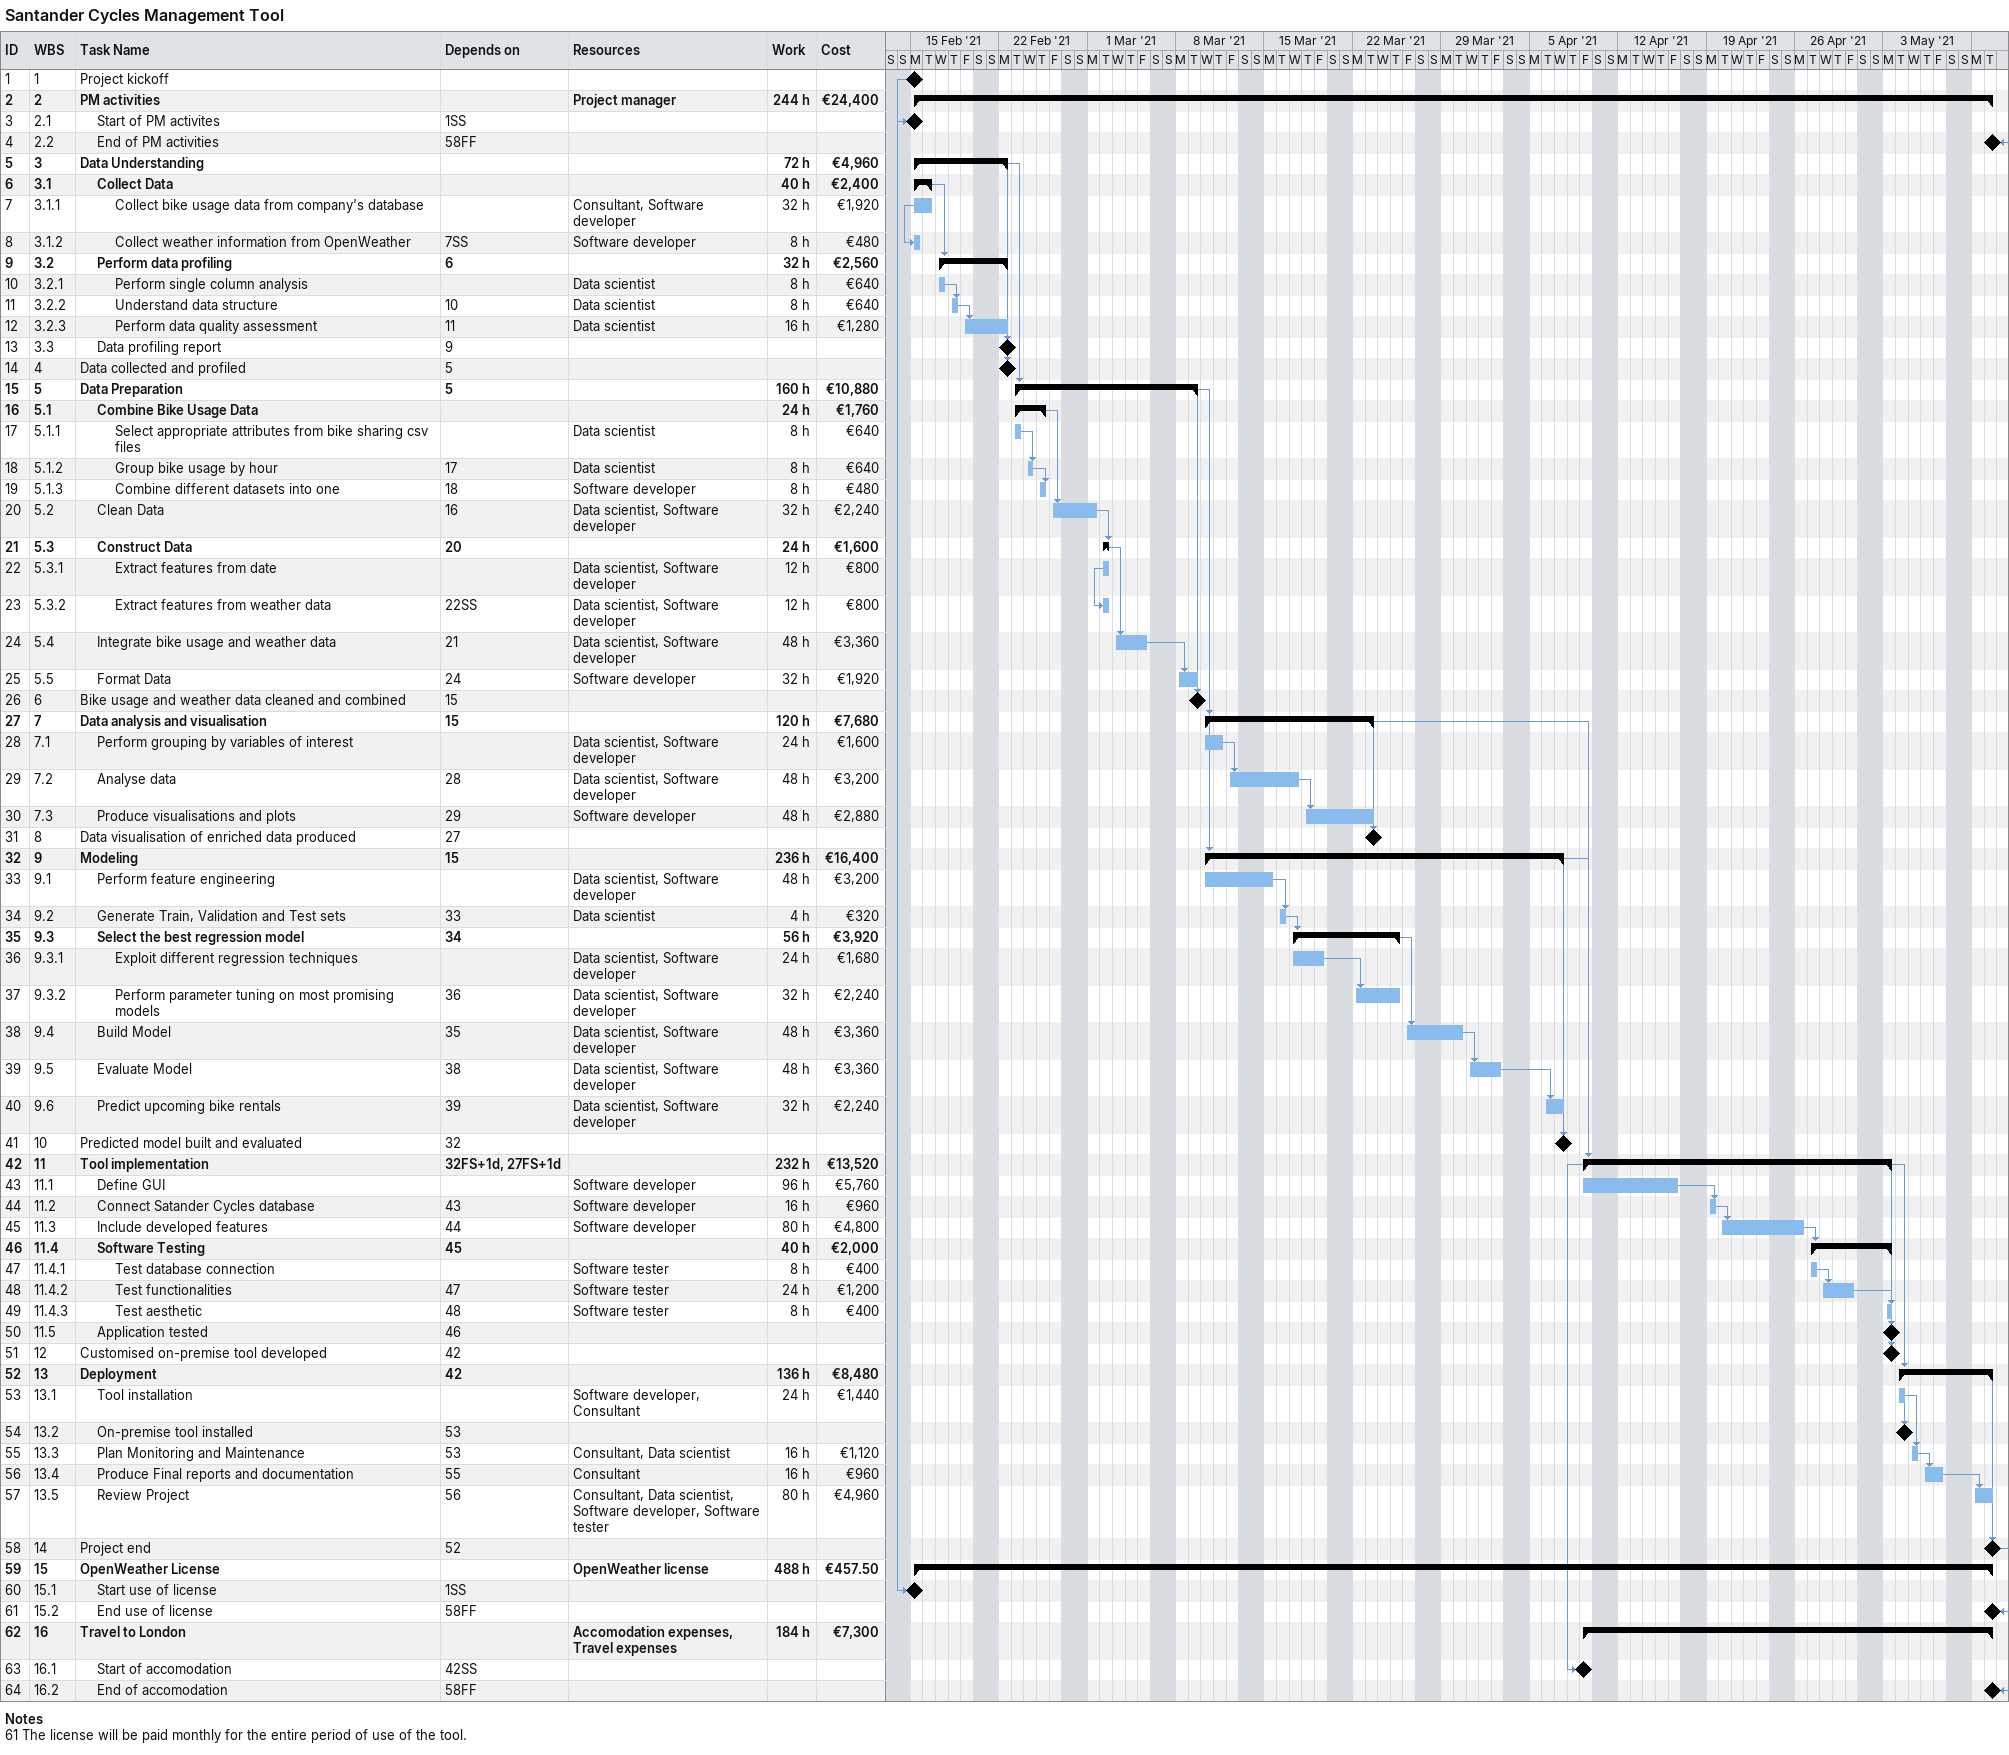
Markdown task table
Santander Cycles Management Tool

| ID | WBS | Task | Start | Finish | Predecessors | Resources | Work (h) | Cost (€) |
|---|---|---|---|---|---|---|---|---|
| 1 | 1 | Project kickoff (milestone) | 2021-02-15 | 2021-02-15 |  |  |  |  |
| 2 | 2 | **PM activities** | 2021-02-15 | 2021-05-11 |  | Project manager | 244 | 24400 |
| 3 | 2.1 | Start of PM activites (milestone) | 2021-02-15 | 2021-02-15 | 1SS |  |  |  |
| 4 | 2.2 | End of PM activities (milestone) | 2021-05-11 | 2021-05-11 | 58FF |  |  |  |
| 5 | 3 | **Data Understanding** | 2021-02-15 | 2021-02-22 |  |  | 72 | 4960 |
| 6 | 3.1 | **Collect Data** | 2021-02-15 | 2021-02-16 |  |  | 40 | 2400 |
| 7 | 3.1.1 | Collect bike usage data from company's database | 2021-02-15 | 2021-02-16 |  | Consultant, Software developer | 32 | 1920 |
| 8 | 3.1.2 | Collect weather information from OpenWeather | 2021-02-15 | 2021-02-15 | 7SS | Software developer | 8 | 480 |
| 9 | 3.2 | **Perform data profiling** | 2021-02-17 | 2021-02-22 | 6 |  | 32 | 2560 |
| 10 | 3.2.1 | Perform single column analysis | 2021-02-17 | 2021-02-17 |  | Data scientist | 8 | 640 |
| 11 | 3.2.2 | Understand data structure | 2021-02-18 | 2021-02-18 | 10 | Data scientist | 8 | 640 |
| 12 | 3.2.3 | Perform data quality assessment | 2021-02-19 | 2021-02-22 | 11 | Data scientist | 16 | 1280 |
| 13 | 3.3 | Data profiling report (milestone) | 2021-02-22 | 2021-02-22 | 9 |  |  |  |
| 14 | 4 | Data collected and profiled (milestone) | 2021-02-22 | 2021-02-22 | 5 |  |  |  |
| 15 | 5 | **Data Preparation** | 2021-02-23 | 2021-03-09 | 5 |  | 160 | 10880 |
| 16 | 5.1 | **Combine Bike Usage Data** | 2021-02-23 | 2021-02-25 |  |  | 24 | 1760 |
| 17 | 5.1.1 | Select appropriate attributes from bike sharing csv files | 2021-02-23 | 2021-02-23 |  | Data scientist | 8 | 640 |
| 18 | 5.1.2 | Group bike usage by hour | 2021-02-24 | 2021-02-24 | 17 | Data scientist | 8 | 640 |
| 19 | 5.1.3 | Combine different datasets into one | 2021-02-25 | 2021-02-25 | 18 | Software developer | 8 | 480 |
| 20 | 5.2 | Clean Data | 2021-02-26 | 2021-03-01 | 16 | Data scientist, Software developer | 32 | 2240 |
| 21 | 5.3 | **Construct Data** | 2021-03-02 | 2021-03-02 | 20 |  | 24 | 1600 |
| 22 | 5.3.1 | Extract features from date | 2021-03-02 | 2021-03-02 |  | Data scientist, Software developer | 12 | 800 |
| 23 | 5.3.2 | Extract features from weather data | 2021-03-02 | 2021-03-02 | 22SS | Data scientist, Software developer | 12 | 800 |
| 24 | 5.4 | Integrate bike usage and weather data | 2021-03-03 | 2021-03-05 | 21 | Data scientist, Software developer | 48 | 3360 |
| 25 | 5.5 | Format Data | 2021-03-08 | 2021-03-09 | 24 | Software developer | 32 | 1920 |
| 26 | 6 | Bike usage and weather data cleaned and combined (milestone) | 2021-03-09 | 2021-03-09 | 15 |  |  |  |
| 27 | 7 | **Data analysis and visualisation** | 2021-03-10 | 2021-03-23 | 15 |  | 120 | 7680 |
| 28 | 7.1 | Perform grouping by variables of interest | 2021-03-10 | 2021-03-11 |  | Data scientist, Software developer | 24 | 1600 |
| 29 | 7.2 | Analyse data | 2021-03-12 | 2021-03-17 | 28 | Data scientist, Software developer | 48 | 3200 |
| 30 | 7.3 | Produce visualisations and plots | 2021-03-18 | 2021-03-23 | 29 | Software developer | 48 | 2880 |
| 31 | 8 | Data visualisation of enriched data produced (milestone) | 2021-03-23 | 2021-03-23 | 27 |  |  |  |
| 32 | 9 | **Modeling** | 2021-03-10 | 2021-04-07 | 15 |  | 236 | 16400 |
| 33 | 9.1 | Perform feature engineering | 2021-03-10 | 2021-03-15 |  | Data scientist, Software developer | 48 | 3200 |
| 34 | 9.2 | Generate Train, Validation and Test sets | 2021-03-16 | 2021-03-16 | 33 | Data scientist | 4 | 320 |
| 35 | 9.3 | **Select the best regression model** | 2021-03-17 | 2021-03-25 | 34 |  | 56 | 3920 |
| 36 | 9.3.1 | Exploit different regression techniques | 2021-03-17 | 2021-03-19 |  | Data scientist, Software developer | 24 | 1680 |
| 37 | 9.3.2 | Perform parameter tuning on most promising models | 2021-03-22 | 2021-03-25 | 36 | Data scientist, Software developer | 32 | 2240 |
| 38 | 9.4 | Build Model | 2021-03-26 | 2021-03-30 | 35 | Data scientist, Software developer | 48 | 3360 |
| 39 | 9.5 | Evaluate Model | 2021-03-31 | 2021-04-02 | 38 | Data scientist, Software developer | 48 | 3360 |
| 40 | 9.6 | Predict upcoming bike rentals | 2021-04-06 | 2021-04-07 | 39 | Data scientist, Software developer | 32 | 2240 |
| 41 | 10 | Predicted model built and evaluated (milestone) | 2021-04-07 | 2021-04-07 | 32 |  |  |  |
| 42 | 11 | **Tool implementation** | 2021-04-09 | 2021-05-03 | 32FS+1d, 27FS+1d |  | 232 | 13520 |
| 43 | 11.1 | Define GUI | 2021-04-09 | 2021-04-16 |  | Software developer | 96 | 5760 |
| 44 | 11.2 | Connect Satander Cycles database | 2021-04-19 | 2021-04-19 | 43 | Software developer | 16 | 960 |
| 45 | 11.3 | Include developed features | 2021-04-20 | 2021-04-26 | 44 | Software developer | 80 | 4800 |
| 46 | 11.4 | **Software Testing** | 2021-04-27 | 2021-05-03 | 45 |  | 40 | 2000 |
| 47 | 11.4.1 | Test database connection | 2021-04-27 | 2021-04-27 |  | Software tester | 8 | 400 |
| 48 | 11.4.2 | Test functionalities | 2021-04-28 | 2021-04-30 | 47 | Software tester | 24 | 1200 |
| 49 | 11.4.3 | Test aesthetic | 2021-05-03 | 2021-05-03 | 48 | Software tester | 8 | 400 |
| 50 | 11.5 | Application tested (milestone) | 2021-05-03 | 2021-05-03 | 46 |  |  |  |
| 51 | 12 | Customised on-premise tool developed (milestone) | 2021-05-03 | 2021-05-03 | 42 |  |  |  |
| 52 | 13 | **Deployment** | 2021-05-04 | 2021-05-11 | 42 |  | 136 | 8480 |
| 53 | 13.1 | Tool installation | 2021-05-04 | 2021-05-04 |  | Software developer, Consultant | 24 | 1440 |
| 54 | 13.2 | On-premise tool installed (milestone) | 2021-05-04 | 2021-05-04 | 53 |  |  |  |
| 55 | 13.3 | Plan Monitoring and Maintenance | 2021-05-05 | 2021-05-05 | 53 | Consultant, Data scientist | 16 | 1120 |
| 56 | 13.4 | Produce Final reports and documentation | 2021-05-06 | 2021-05-07 | 55 | Consultant | 16 | 960 |
| 57 | 13.5 | Review Project | 2021-05-10 | 2021-05-11 | 56 | Consultant, Data scientist, Software developer, Software tester | 80 | 4960 |
| 58 | 14 | Project end (milestone) | 2021-05-11 | 2021-05-11 | 52 |  |  |  |
| 59 | 15 | **OpenWeather License** | 2021-02-15 | 2021-05-11 |  | OpenWeather license | 488 | 457.50 |
| 60 | 15.1 | Start use of license (milestone) | 2021-02-15 | 2021-02-15 | 1SS |  |  |  |
| 61 | 15.2 | End use of license (milestone) | 2021-05-11 | 2021-05-11 | 58FF |  |  |  |
| 62 | 16 | **Travel to London** | 2021-04-09 | 2021-05-11 |  | Accomodation expenses, Travel expenses | 184 | 7300 |
| 63 | 16.1 | Start of accomodation (milestone) | 2021-04-09 | 2021-04-09 | 42SS |  |  |  |
| 64 | 16.2 | End of accomodation (milestone) | 2021-05-11 | 2021-05-11 | 58FF |  |  |  |

Notes
- 61: The license will be paid monthly for the entire period of use of the tool.
